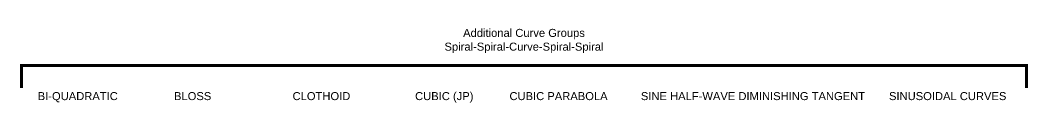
# Model space of a CAD drawing. Header units: feet. Extents: x 1000000 to 1072394, y 992134 to 1026925.
# Drawn here: x 1067356 to 1072394, y 999432 to 999803 of the extents above; entities that cross this region are included whole.
import ezdxf

# ---------------------------------------------------------------- set-up
doc = ezdxf.new("R2010")
doc.units = ezdxf.units.FT
doc.header["$LTSCALE"] = 40
doc.header["$MEASUREMENT"] = 0
doc.styles.get("Standard").update_dxf_attribs({"font": 'arial.ttf'})

msp = doc.modelspace()

# ---------------------------------------------------------------- linework, layer by layer
at = {"const_width": 15}
msp.add_lwpolyline([(1072386.2, 999504.2), (1072386.2, 999617.3), (1067363.9, 999617.3), (1067363.9, 999504.2)], dxfattribs=at)

# ---------------------------------------------------------------- texts
at = {"char_height": 40, "width": 1993.56}
for s, insert, attachment_point in [('Additional Curve Groups', (1069875.1, 999774.4), 5), ('Spiral-Spiral-Curve-Spiral-Spiral', (1069875.1, 999705.7), 5), ('BI-QUADRATIC', (1067444.2, 999484.5), 1), ('BLOSS', (1068125.6, 999484.5), 1), ('CLOTHOID', (1068718.2, 999484.5), 1), ('CUBIC (JP)', (1069330.7, 999484.5), 1), ('{\\fArial CE|b0|i0|c238|p34;CUBIC }PARABOLA', (1069802.4, 999484.5), 1), ('SINE HALF-WAVE DIMINISHING TANGENT', (1070459.4, 999484.5), 1), ('SINUSOIDAL CURVES', (1071699.7, 999484.5), 1)]:
    msp.add_mtext(s, dxfattribs=dict(at, insert=insert, attachment_point=attachment_point))

doc.saveas('drawing.dxf')
